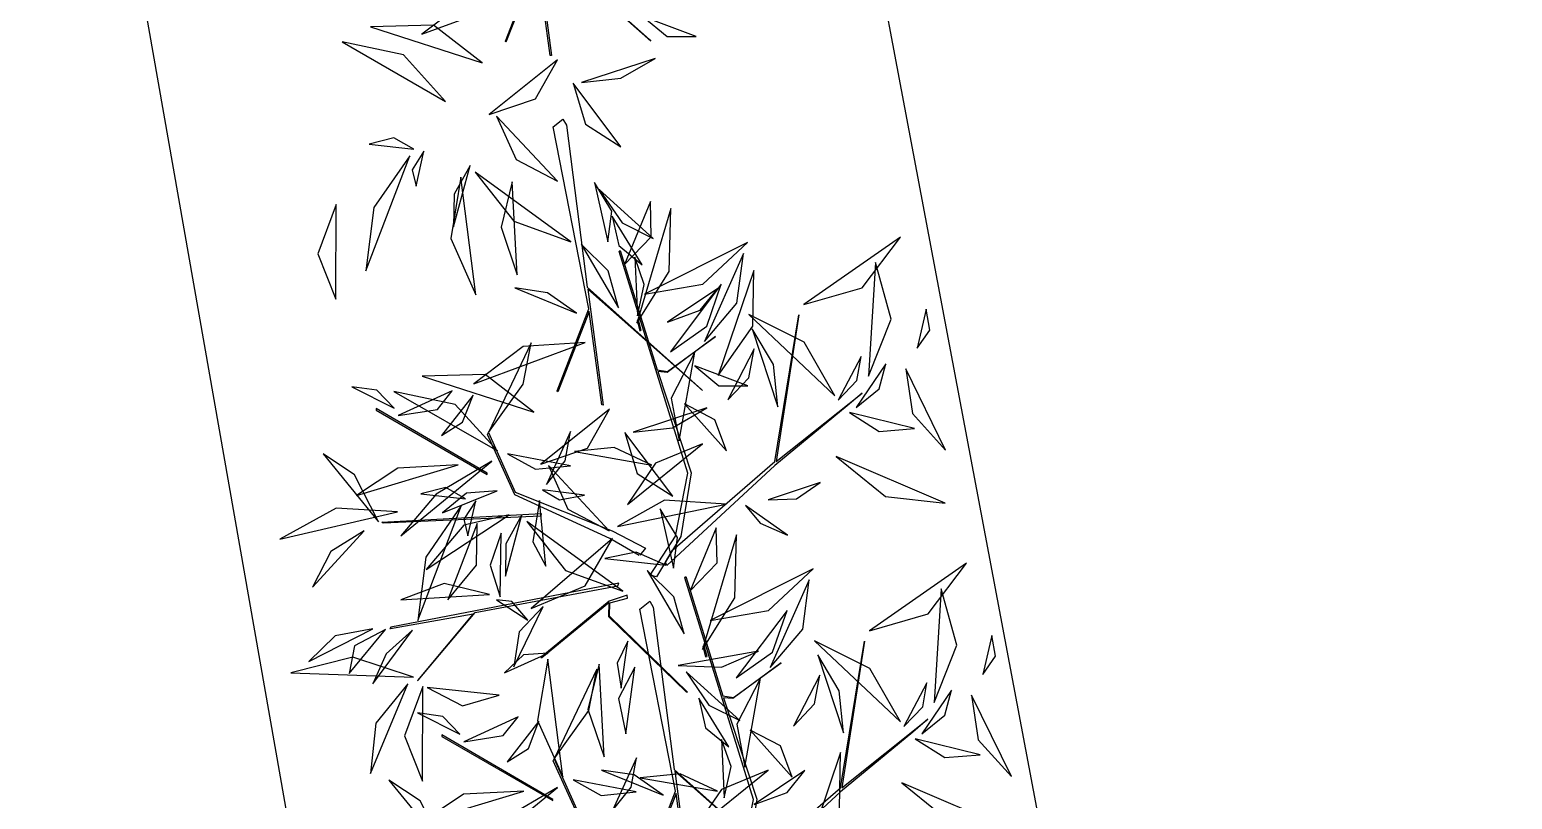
# Model space of a CAD drawing. Header units: centimetres. Extents: x 197412 to 267601, y -375791 to -305433.
# Drawn here: x 200067 to 202484, y -321067 to -319812 of the extents above; entities that cross this region are included whole.
import ezdxf

# ---------------------------------------------------------------- set-up
doc = ezdxf.new("R2010")
doc.units = ezdxf.units.CM
doc.layers.add('3-BAT C-Niveau 0', color=250, linetype='Continuous')

# ---------------------------------------------------------------- blocks, each defined once
blk = doc.blocks.new('Groupe-256-1')
at = {"linetype": 'Continuous', "flags": 128}
for points in [[(11872.21, -44839.54), (11853.52, -44823), (11856.03, -44841.9), (11855.79, -44841.88), (11853.73, -44826.66), (11848.61, -44839.73), (11848.52, -44839.56), (11853.67, -44826.23), (11847.84, -44796.56), (11849.45, -44795.29), (11850, -44796.26), (11853.41, -44822.71), (11872.04, -44839.36)], [(11863.64, -44869.65), (11867.8, -44863.28), (11869.81, -44853), (11858.59, -44816.9), (11858.76, -44816.7), (11864.8, -44836.14), (11866.51, -44836.42), (11874.32, -44830.74), (11866.42, -44836.59), (11864.91, -44836.43), (11870.34, -44852.95), (11868.67, -44863.35), (11867.29, -44865.57), (11883.99, -44851.13), (11887.88, -44827.19), (11884.19, -44851.13), (11898.21, -44839.94), (11895.79, -44842.04), (11883.98, -44851.77), (11866.38, -44868.05), (11866.18, -44867.54), (11867.29, -44865.57), (11864.7, -44869.88)], [(11837.07, -44853.2), (11837.07, -44853.01), (11818.98, -44842.49), (11819.02, -44842.75)], [(11820.13, -44861.14), (11819.91, -44861.02), (11845.89, -44859.6), (11845.87, -44859.99)], [(11874.35, -44922.83), (11878.52, -44916.46), (11880.52, -44906.18), (11869.3, -44870.08), (11869.47, -44869.87), (11875.51, -44889.32), (11877.22, -44889.6), (11885.03, -44883.91), (11877.13, -44889.76), (11875.62, -44889.61), (11881.06, -44906.13), (11879.39, -44916.53), (11878, -44918.75), (11894.7, -44904.31), (11898.59, -44880.37), (11894.9, -44904.31), (11908.92, -44893.11), (11906.5, -44895.22), (11894.7, -44904.95), (11877.09, -44921.23), (11876.89, -44920.72), (11878, -44918.75), (11875.41, -44923.06)], [(11859.94, -44872.9), (11856.99, -44873.9), (11845.82, -44883.06), (11846, -44883.03), (11856.95, -44874.08), (11856.85, -44876.39), (11869.51, -44888.67), (11869.77, -44888.71), (11857.03, -44876.31), (11857.09, -44874.13), (11859.95, -44873.37)], [(11886.36, -44918.13), (11867.66, -44901.59), (11870.18, -44920.49), (11869.94, -44920.47), (11867.88, -44905.25), (11862.75, -44918.32), (11862.66, -44918.15), (11867.81, -44904.82), (11861.99, -44875.15), (11863.6, -44873.88), (11864.15, -44874.85), (11867.55, -44901.3), (11886.18, -44917.95)], [(11847.78, -44906.38), (11847.78, -44906.19), (11829.69, -44895.67), (11829.73, -44895.93)]]:
    blk.add_lwpolyline(points, close=True, dxfattribs=at)
for points in [[(11861.88, -44866.41), (11857.09, -44863.67), (11841.61, -44856.52), (11837.14, -44846.72), (11837.31, -44846.38), (11841.68, -44856.12), (11857.46, -44862.42), (11862.9, -44865.23), (11861.98, -44866.36)], [(11821.36, -44878.31), (11834.84, -44875.96), (11825.72, -44886.78), (11825.86, -44886.73), (11835.15, -44875.74), (11858.42, -44871.39), (11858.54, -44870.95), (11821.37, -44878.09), (11821.25, -44878.33), (11821.33, -44878.32)], [(11872.59, -44919.58), (11867.8, -44916.84), (11852.32, -44909.69), (11847.85, -44899.9), (11848.02, -44899.55), (11852.39, -44909.3), (11868.17, -44915.6), (11873.61, -44918.41), (11872.69, -44919.53)]]:
    blk.add_lwpolyline(points, dxfattribs=at)
at = {"linetype": 'Continuous'}
for points in [[(11832.81, -44804.75, -179.52), (11831.15, -44814.73, -178.73), (11835.26, -44823.92, -177.91), (11835.26, -44823.92, -177.91), (11832.81, -44804.75, -179.52)], [(11841.19, -44805.53, -247.3), (11839.36, -44812.89, -244.69), (11842.01, -44820.66, -243.35), (11842.01, -44820.66, -243.35), (11841.19, -44805.53, -247.3)], [(11841.19, -44805.53, -247.3), (11839.36, -44812.89, -244.69), (11842.01, -44820.66, -243.35), (11842.01, -44820.66, -243.35), (11841.19, -44805.53, -247.3)], [(11856.77, -44815.3, -183.73), (11857.41, -44810.31, -181.29), (11854.59, -44805.63, -179.52), (11854.59, -44805.63, -179.52), (11856.77, -44815.3, -183.73)], [(11855.37, -44806.79, -176.88), (11859.1, -44812.21, -176.9), (11864.14, -44814.76, -174.04), (11864.14, -44814.76, -174.04), (11855.37, -44806.79, -176.88)], [(11812.48, -44809.19, -182.25), (11809.51, -44817.26, -178.08), (11812.42, -44824.65, -173.29), (11812.42, -44824.65, -173.29), (11812.48, -44809.19, -182.25)], [(11859.48, -44819.01, -194.21), (11863.85, -44814.48, -192.81), (11863.71, -44808.72, -190.06), (11863.71, -44808.72, -190.06), (11859.48, -44819.01, -194.21)], [(11859.48, -44819.01, -194.21), (11863.85, -44814.48, -192.81), (11863.71, -44808.72, -190.06), (11863.71, -44808.72, -190.06), (11859.48, -44819.01, -194.21)], [(11861.47, -44828.55, -206.43), (11866.75, -44820.15, -204.4), (11867.02, -44809.89, -204.36), (11867.02, -44809.89, -204.36), (11861.47, -44828.55, -206.43)], [(11861.47, -44828.55, -206.43), (11866.75, -44820.15, -204.4), (11867.02, -44809.89, -204.36), (11867.02, -44809.89, -204.36), (11861.47, -44828.55, -206.43)], [(11857.45, -44811.1, -161.32), (11858.53, -44815.92, -161.24), (11862.35, -44819.03, -160.95), (11862.35, -44819.03, -160.95), (11857.45, -44811.1, -161.32)], [(11888.72, -44825.52, -215.07), (11898.24, -44822.79, -213.8), (11904.49, -44814.52, -214.42), (11904.49, -44814.52, -214.42), (11888.72, -44825.52, -215.07)], [(11858.49, -44826.04, -199.98), (11856.83, -44820, -200.36), (11852.44, -44815.7, -199.46), (11852.44, -44815.7, -199.46), (11858.49, -44826.04, -199.98)], [(11862.73, -44823.84, -194.97), (11872.23, -44822.22, -192.57), (11879.53, -44815.42, -191.31), (11879.53, -44815.42, -191.31), (11862.73, -44823.84, -194.97)], [(11872.51, -44831.53, -201.48), (11877.81, -44825.27, -202.35), (11878.88, -44817.22, -201.76), (11878.88, -44817.22, -201.76), (11872.51, -44831.53, -201.48)], [(11861.6, -44827.34, -223.21), (11862.69, -44822.25, -222.61), (11861.16, -44817.82, -220.88), (11861.16, -44817.82, -220.88), (11861.6, -44827.34, -223.21)], [(11861.6, -44827.34, -223.21), (11862.69, -44822.25, -222.61), (11861.16, -44817.82, -220.88), (11861.16, -44817.82, -220.88), (11861.6, -44827.34, -223.21)], [(11899.24, -44837.19, -228.35), (11902.92, -44827.89, -229.1), (11900.39, -44818.68, -232.12), (11900.39, -44818.68, -232.12), (11899.24, -44837.19, -228.35)], [(11866.99, -44833.21, -207.16), (11872.91, -44829.03, -205.48), (11875.25, -44822.22, -203.83), (11875.25, -44822.22, -203.83), (11866.99, -44833.21, -207.16)], [(11866.99, -44833.21, -207.16), (11872.91, -44829.03, -205.48), (11875.25, -44822.22, -203.83), (11875.25, -44822.22, -203.83), (11866.99, -44833.21, -207.16)], [(11874.77, -44837.09, -207.25), (11880.39, -44829.04, -205.29), (11880.56, -44819.97, -201.98), (11880.56, -44819.97, -201.98), (11874.77, -44837.09, -207.25)], [(11851.64, -44826.93, -228.81), (11846.91, -44823.61, -229.15), (11841.59, -44822.81, -227.32), (11841.59, -44822.81, -227.32), (11851.64, -44826.93, -228.81)], [(11866.49, -44828.41, -210.84), (11871.82, -44826.46, -209.98), (11874.71, -44822.91, -207.2), (11874.71, -44822.91, -207.2), (11866.49, -44828.41, -210.84)], [(11907.17, -44832.63, -211.21), (11909.24, -44829.68, -209.03), (11908.66, -44826.29, -206.71), (11908.66, -44826.29, -206.71), (11907.17, -44832.63, -211.21)], [(11907.17, -44832.63, -211.21), (11909.24, -44829.68, -209.03), (11908.66, -44826.29, -206.71), (11908.66, -44826.29, -206.71), (11907.17, -44832.63, -211.21)], [(11861.99, -44829.79, -203.84), (11862.22, -44829.69, -203.87), (11861.76, -44828.01, -202.04), (11861.55, -44828.11, -202.02), (11861.99, -44829.79, -203.84)], [(11893.75, -44840.39, -228.97), (11888.74, -44831.68, -227.8), (11879.74, -44827.15, -227.09), (11879.74, -44827.15, -227.09), (11893.75, -44840.39, -228.97)], [(11884.47, -44842.18, -196.26), (11883.75, -44835.32, -195.05), (11880.27, -44829.46, -196.39), (11880.27, -44829.46, -196.39), (11884.47, -44842.18, -196.26)], [(11853.06, -44831.71, -225.36), (11842.94, -44832.34, -224.7), (11834.9, -44838.42, -224), (11834.9, -44838.42, -224), (11853.06, -44831.71, -225.36)], [(11837.31, -44846.38, -197.23), (11842.98, -44838.5, -194.28), (11844.25, -44831.76, -188.42), (11844.25, -44831.76, -188.42), (11837.31, -44846.38, -197.23)], [(11870.94, -44833.28, -188.89), (11867.07, -44840.77, -185.79), (11868.38, -44847.73, -181.22), (11868.38, -44847.73, -181.22), (11870.94, -44833.28, -188.89)], [(11876.34, -44841.06, -195.33), (11879.72, -44837.45, -195.1), (11880.6, -44832.73, -194.26), (11880.6, -44832.73, -194.26), (11876.34, -44841.06, -195.33)], [(11894.29, -44841.12, -229.3), (11897.37, -44837.92, -228.25), (11898.07, -44833.98, -226.49), (11898.07, -44833.98, -226.49), (11894.29, -44841.12, -229.3)], [(11870.92, -44835.51, -215.21), (11874.87, -44838.77, -213.09), (11879.6, -44838.78, -210.46), (11879.6, -44838.78, -210.46), (11870.92, -44835.51, -215.21)], [(11897.25, -44842.33, -232.75), (11900.99, -44839.26, -233.5), (11902.09, -44835.21, -235.42), (11902.09, -44835.21, -235.42), (11897.25, -44842.33, -232.75)], [(11905.34, -44836.02, -212.86), (11906.41, -44843.29, -209.91), (11911.82, -44849.25, -208.14), (11911.82, -44849.25, -208.14), (11905.34, -44836.02, -212.86)], [(11905.34, -44836.02, -212.86), (11906.41, -44843.29, -209.91), (11911.82, -44849.25, -208.14), (11911.82, -44849.25, -208.14), (11905.34, -44836.02, -212.86)], [(11821.95, -44842.39, -211.6), (11819.14, -44839.5, -211.07), (11815.04, -44838.92, -211.1), (11815.04, -44838.92, -211.1), (11821.95, -44842.39, -211.6)], [(11844.71, -44843.09, -220.85), (11836.78, -44836.94, -221.31), (11826.53, -44837.22, -222.56), (11826.53, -44837.22, -222.56), (11844.71, -44843.09, -220.85)], [(11838.77, -44849.38, -220.09), (11831.9, -44841.79, -220.53), (11821.89, -44839.69, -219.34), (11821.89, -44839.69, -219.34), (11838.77, -44849.38, -220.09)], [(11822.59, -44843.63, -202.5), (11828.99, -44842.61, -200.11), (11831.41, -44839.56, -195.35), (11831.41, -44839.56, -195.35), (11822.59, -44843.63, -202.5)], [(11829.64, -44846.87, -218.46), (11833.1, -44844.72, -216.39), (11834.83, -44840.28, -215.43), (11834.83, -44840.28, -215.43), (11829.64, -44846.87, -218.46)], [(11845.86, -44851.54, -210.57), (11853.43, -44848.95, -206.9), (11857.02, -44842.58, -202.54), (11857.02, -44842.58, -202.54), (11845.86, -44851.54, -210.57)], [(11860.9, -44846.3, -200.44), (11867.31, -44845.6, -199.26), (11872.92, -44842.36, -200.49), (11872.92, -44842.36, -200.49), (11860.9, -44846.3, -200.44)], [(11876.1, -44849.36, -184.69), (11874.18, -44844.29, -183.17), (11869.26, -44841.73, -181.63), (11869.26, -44841.73, -181.63), (11876.1, -44849.36, -184.69)], [(11896.15, -44843.14, -232.48), (11900.96, -44846.21, -232.45), (11906.73, -44845.74, -231.83), (11906.73, -44845.74, -231.83), (11896.15, -44843.14, -232.48)], [(11846.79, -44854.84, -202.12), (11849.83, -44851.01, -201.54), (11850.7, -44846.21, -202.14), (11850.7, -44846.21, -202.14), (11846.79, -44854.84, -202.12)], [(11859.55, -44846.38, -200.73), (11861.56, -44853.07, -197.34), (11867.35, -44856.77, -193.77), (11867.35, -44856.77, -193.77), (11859.55, -44846.38, -200.73)], [(11859.55, -44846.38, -200.73), (11861.56, -44853.07, -197.34), (11867.35, -44856.77, -193.77), (11867.35, -44856.77, -193.77), (11859.55, -44846.38, -200.73)], [(11872.19, -44848.25, -205.3), (11864.55, -44851.4, -204.92), (11859.96, -44858.11, -203.9), (11859.96, -44858.11, -203.9), (11872.19, -44848.25, -205.3)], [(11819.41, -44860.94, -214.21), (11815.45, -44853.26, -211.43), (11810.36, -44849.88, -206.15), (11810.36, -44849.88, -206.15), (11819.41, -44860.94, -214.21)], [(11837.87, -44851.07, -210.1), (11828.79, -44856.41, -209.96), (11823.01, -44863.21, -205.95), (11823.01, -44863.21, -205.95), (11837.87, -44851.07, -210.1)], [(11840.39, -44849.83, -199.77), (11844.96, -44852.38, -197.57), (11850.67, -44851.8, -196.35), (11850.67, -44851.8, -196.35), (11840.39, -44849.83, -199.77)], [(11863.91, -44851.7, -185.42), (11857.82, -44848.83, -185.31), (11851.35, -44849.47, -184.01), (11851.35, -44849.47, -184.01), (11863.91, -44851.7, -185.42)], [(11893.98, -44850.28, -223.66), (11902.01, -44856.83, -222.36), (11911.75, -44857.9, -219.58), (11911.75, -44857.9, -219.58), (11893.98, -44850.28, -223.66)], [(11832.35, -44851.67, -221.24), (11822.54, -44852.17, -218.96), (11815.82, -44856.67, -214.31), (11815.82, -44856.67, -214.31), (11832.35, -44851.67, -221.24)], [(11847.08, -44851.78, -217.22), (11850.27, -44858.86, -219.34), (11856.98, -44862.4, -221.55), (11856.98, -44862.4, -221.55), (11847.08, -44851.78, -217.22)], [(11833.58, -44857.18, -213.12), (11830.34, -44855.33, -210.71), (11826.29, -44856.38, -208.62), (11826.29, -44856.38, -208.62), (11833.58, -44857.18, -213.12)], [(11833.58, -44857.18, -213.12), (11830.34, -44855.33, -210.71), (11826.29, -44856.38, -208.62), (11826.29, -44856.38, -208.62), (11833.58, -44857.18, -213.12)], [(11838.71, -44855.88, -207.72), (11833.74, -44856.26, -206.62), (11829.84, -44859.45, -205.86), (11829.84, -44859.45, -205.86), (11838.71, -44855.88, -207.72)], [(11846.09, -44855.74, -202.35), (11848.91, -44857.33, -200.21), (11852.96, -44856.61, -199.09), (11852.96, -44856.61, -199.09), (11846.09, -44855.74, -202.35)], [(11882.89, -44857.38, -172.05), (11887.52, -44857.17, -171.7), (11891.36, -44854.55, -172.02), (11891.36, -44854.55, -172.02), (11882.89, -44857.38, -172.05)], [(11882.89, -44857.38, -172.05), (11887.52, -44857.17, -171.7), (11891.36, -44854.55, -172.02), (11891.36, -44854.55, -172.02), (11882.89, -44857.38, -172.05)], [(11832.93, -44858.23, -212.64), (11827.08, -44866.69, -211.07), (11825.77, -44877.02, -212.06), (11825.77, -44877.02, -212.06), (11832.93, -44858.23, -212.64)], [(11832.93, -44858.23, -212.64), (11827.08, -44866.69, -211.07), (11825.77, -44877.02, -212.06), (11825.77, -44877.02, -212.06), (11832.93, -44858.23, -212.64)], [(11835.24, -44857.51, -212.09), (11833.31, -44860.51, -209.87), (11833.95, -44863.2, -207.1), (11833.95, -44863.2, -207.1), (11835.24, -44857.51, -212.09)], [(11835.24, -44857.51, -212.09), (11833.31, -44860.51, -209.87), (11833.95, -44863.2, -207.1), (11833.95, -44863.2, -207.1), (11835.24, -44857.51, -212.09)], [(11845.63, -44857.45, -198.87), (11844.53, -44864.18, -195.41), (11846.67, -44868.19, -190.33), (11846.67, -44868.19, -190.33), (11845.63, -44857.45, -198.87)], [(11876.06, -44858.08, -176.08), (11865.98, -44857.41, -174.79), (11858.34, -44861.68, -170.69), (11858.34, -44861.68, -170.69), (11876.06, -44858.08, -176.08)], [(11879.18, -44858.27, -171.59), (11881.58, -44861.18, -169.03), (11886.03, -44863.13, -167.96), (11886.03, -44863.13, -167.96), (11879.18, -44858.27, -171.59)], [(11822.5, -44859.31, -223.19), (11812.49, -44858.74, -225.59), (11803.32, -44863.76, -225.79), (11803.32, -44863.76, -225.79), (11822.5, -44859.31, -223.19)], [(11822.5, -44859.31, -223.19), (11812.49, -44858.74, -225.59), (11803.32, -44863.76, -225.79), (11803.32, -44863.76, -225.79), (11822.5, -44859.31, -223.19)], [(11840.67, -44859.8, -233.25), (11833.29, -44861.47, -238.65), (11827.17, -44868.69, -241.93), (11827.17, -44868.69, -241.93), (11840.67, -44859.8, -233.25)], [(11842.77, -44859.82, -204.62), (11840.15, -44864.51, -205.07), (11840.07, -44869.81, -204.23), (11840.07, -44869.81, -204.23), (11842.77, -44859.82, -204.62)], [(11867.48, -44868.48, -183.73), (11868.12, -44863.49, -181.29), (11865.3, -44858.8, -179.52), (11865.3, -44858.8, -179.52), (11867.48, -44868.48, -183.73)], [(11817.06, -44862.42, -215.73), (11811.59, -44865.77, -216.78), (11808.65, -44871.6, -215.22), (11808.65, -44871.6, -215.22), (11817.06, -44862.42, -215.73)], [(11817.06, -44862.42, -215.73), (11811.59, -44865.77, -216.78), (11808.65, -44871.6, -215.22), (11808.65, -44871.6, -215.22), (11817.06, -44862.42, -215.73)], [(11830.66, -44873.63, -189.87), (11835.36, -44867.98, -186.93), (11835.47, -44861.21, -183.27), (11835.47, -44861.21, -183.27), (11830.66, -44873.63, -189.87)], [(11839.4, -44862.81, -229.03), (11837.61, -44868, -227.48), (11839.23, -44873.15, -225.66), (11839.23, -44873.15, -225.66), (11839.4, -44862.81, -229.03)], [(11843.57, -44860.91, -204.31), (11849.87, -44868.9, -204.16), (11859.2, -44872.26, -202.67), (11859.2, -44872.26, -202.67), (11843.57, -44860.91, -204.31)], [(11870.19, -44872.19, -194.21), (11874.56, -44867.65, -192.81), (11874.42, -44861.9, -190.06), (11874.42, -44861.9, -190.06), (11870.19, -44872.19, -194.21)], [(11870.19, -44872.19, -194.21), (11874.56, -44867.65, -192.81), (11874.42, -44861.9, -190.06), (11874.42, -44861.9, -190.06), (11870.19, -44872.19, -194.21)], [(11872.19, -44881.73, -206.43), (11877.46, -44873.32, -204.4), (11877.73, -44863.07, -204.36), (11877.73, -44863.07, -204.36), (11872.19, -44881.73, -206.43)], [(11872.19, -44881.73, -206.43), (11877.46, -44873.32, -204.4), (11877.73, -44863.07, -204.36), (11877.73, -44863.07, -204.36), (11872.19, -44881.73, -206.43)], [(11844.29, -44875.09, -178.9), (11853.06, -44871.38, -176.01), (11857.54, -44863.65, -172.29), (11857.54, -44863.65, -172.29), (11844.29, -44875.09, -178.9)], [(11844.29, -44875.09, -178.9), (11853.06, -44871.38, -176.01), (11857.54, -44863.65, -172.29), (11857.54, -44863.65, -172.29), (11844.29, -44875.09, -178.9)], [(11866.23, -44867.99, -183.47), (11861.39, -44865.91, -183.7), (11856.27, -44866.93, -184.07), (11856.27, -44866.93, -184.07), (11866.23, -44867.99, -183.47)], [(11866.23, -44867.99, -183.47), (11861.39, -44865.91, -183.7), (11856.27, -44866.93, -184.07), (11856.27, -44866.93, -184.07), (11866.23, -44867.99, -183.47)], [(11899.43, -44878.69, -215.07), (11908.95, -44875.96, -213.8), (11915.2, -44867.69, -214.42), (11915.2, -44867.69, -214.42), (11899.43, -44878.69, -215.07)], [(11869.2, -44879.22, -199.98), (11867.54, -44873.18, -200.36), (11863.16, -44868.87, -199.46), (11863.16, -44868.87, -199.46), (11869.2, -44879.22, -199.98)], [(11873.44, -44877.02, -194.97), (11882.94, -44875.39, -192.57), (11890.25, -44868.59, -191.31), (11890.25, -44868.59, -191.31), (11873.44, -44877.02, -194.97)], [(11883.23, -44884.7, -201.48), (11888.52, -44878.45, -202.35), (11889.59, -44870.4, -201.76), (11889.59, -44870.4, -201.76), (11883.23, -44884.7, -201.48)], [(11837.48, -44872.79, -200.41), (11830.09, -44871.01, -200.32), (11823.02, -44873.65, -200.54), (11823.02, -44873.65, -200.54), (11837.48, -44872.79, -200.41)], [(11909.95, -44890.37, -228.35), (11913.63, -44881.07, -229.1), (11911.1, -44871.85, -232.12), (11911.1, -44871.85, -232.12), (11909.95, -44890.37, -228.35)], [(11843.71, -44876.96, -177.75), (11841.13, -44873.92, -175.38), (11838.64, -44873.66, -172.12), (11838.64, -44873.66, -172.12), (11843.71, -44876.96, -177.75)], [(11846.21, -44874.75, -207.06), (11842.32, -44878.87, -208.24), (11841.46, -44884.58, -209.24), (11841.46, -44884.58, -209.24), (11846.21, -44874.75, -207.06)], [(11877.7, -44886.39, -207.16), (11883.62, -44882.21, -205.48), (11885.97, -44875.4, -203.83), (11885.97, -44875.4, -203.83), (11877.7, -44886.39, -207.16)], [(11877.7, -44886.39, -207.16), (11883.62, -44882.21, -205.48), (11885.97, -44875.4, -203.83), (11885.97, -44875.4, -203.83), (11877.7, -44886.39, -207.16)], [(11818.47, -44878.37, -174.84), (11812.34, -44879.51, -175.45), (11808.03, -44883.69, -176.76), (11808.03, -44883.69, -176.76), (11818.47, -44878.37, -174.84)], [(11820.53, -44878.5, -174.58), (11815.45, -44881.14, -172.2), (11814.63, -44885.64, -168.43), (11814.63, -44885.64, -168.43), (11820.53, -44878.5, -174.58)], [(11824.94, -44878.62, -186.97), (11820.64, -44882.46, -187.38), (11818.47, -44887.35, -185.5), (11818.47, -44887.35, -185.5), (11824.94, -44878.62, -186.97)], [(11917.88, -44885.81, -211.21), (11919.95, -44882.86, -209.03), (11919.37, -44879.47, -206.71), (11919.37, -44879.47, -206.71), (11917.88, -44885.81, -211.21)], [(11917.88, -44885.81, -211.21), (11919.95, -44882.86, -209.03), (11919.37, -44879.47, -206.71), (11919.37, -44879.47, -206.71), (11917.88, -44885.81, -211.21)], [(11847.04, -44882.35, -179.83), (11843, -44882.6, -178.67), (11839.91, -44885.57, -177.99), (11839.91, -44885.57, -177.99), (11847.04, -44882.35, -179.83)], [(11860.03, -44880.4, -197.01), (11858.26, -44884, -196.39), (11858.96, -44888.07, -196.61), (11858.96, -44888.07, -196.61), (11860.03, -44880.4, -197.01)], [(11868.24, -44884.37, -183.78), (11875.28, -44884.65, -183.14), (11881.33, -44882.01, -184.94), (11881.33, -44882.01, -184.94), (11868.24, -44884.37, -183.78)], [(11872.7, -44882.97, -203.84), (11872.93, -44882.87, -203.87), (11872.48, -44881.19, -202.04), (11872.26, -44881.29, -202.02), (11872.7, -44882.97, -203.84)], [(11904.46, -44893.57, -228.97), (11899.46, -44884.85, -227.8), (11890.45, -44880.33, -227.09), (11890.45, -44880.33, -227.09), (11904.46, -44893.57, -228.97)], [(11895.18, -44895.36, -196.26), (11894.46, -44888.49, -195.05), (11890.98, -44882.64, -196.39), (11890.98, -44882.64, -196.39), (11895.18, -44895.36, -196.26)], [(11825.08, -44886.28, -186.41), (11815.2, -44882.98, -187.61), (11805.1, -44885.54, -186.97), (11805.1, -44885.54, -186.97), (11825.08, -44886.28, -186.41)], [(11846.96, -44883.34, -179.52), (11845.3, -44893.32, -178.73), (11849.41, -44902.51, -177.91), (11849.41, -44902.51, -177.91), (11846.96, -44883.34, -179.52)], [(11848.02, -44899.55, -197.23), (11853.69, -44891.68, -194.28), (11854.96, -44884.94, -188.42), (11854.96, -44884.94, -188.42), (11848.02, -44899.55, -197.23)], [(11855.34, -44884.12, -247.3), (11853.5, -44891.48, -244.69), (11856.16, -44899.25, -243.35), (11856.16, -44899.25, -243.35), (11855.34, -44884.12, -247.3)], [(11855.34, -44884.12, -247.3), (11853.5, -44891.48, -244.69), (11856.16, -44899.25, -243.35), (11856.16, -44899.25, -243.35), (11855.34, -44884.12, -247.3)], [(11861.16, -44884.62, -186.16), (11858.51, -44889.75, -185.75), (11859.72, -44895.49, -185.13), (11859.72, -44895.49, -185.13), (11861.16, -44884.62, -186.16)], [(11824.17, -44887.37, -186.4), (11818.93, -44893.76, -186.75), (11818.09, -44901.96, -187), (11818.09, -44901.96, -187), (11824.17, -44887.37, -186.4)], [(11869.51, -44885.38, -176.88), (11873.24, -44890.8, -176.9), (11878.28, -44893.35, -174.04), (11878.28, -44893.35, -174.04), (11869.51, -44885.38, -176.88)], [(11881.65, -44886.45, -188.89), (11877.79, -44893.95, -185.79), (11879.09, -44900.91, -181.22), (11879.09, -44900.91, -181.22), (11881.65, -44886.45, -188.89)], [(11887.05, -44894.24, -195.33), (11890.43, -44890.63, -195.1), (11891.31, -44885.91, -194.26), (11891.31, -44885.91, -194.26), (11887.05, -44894.24, -195.33)], [(11905, -44894.29, -229.3), (11908.09, -44891.1, -228.25), (11908.78, -44887.16, -226.49), (11908.78, -44887.16, -226.49), (11905, -44894.29, -229.3)], [(11826.63, -44887.78, -182.25), (11823.65, -44895.85, -178.08), (11826.56, -44903.24, -173.29), (11826.56, -44903.24, -173.29), (11826.63, -44887.78, -182.25)], [(11827.32, -44887.94, -181.99), (11833.06, -44890.94, -181.12), (11839.06, -44889.22, -179.03), (11839.06, -44889.22, -179.03), (11827.32, -44887.94, -181.99)], [(11871.59, -44889.69, -161.32), (11872.68, -44894.51, -161.24), (11876.49, -44897.62, -160.95), (11876.49, -44897.62, -160.95), (11871.59, -44889.69, -161.32)], [(11907.96, -44895.5, -232.75), (11911.71, -44892.44, -233.5), (11912.8, -44888.39, -235.42), (11912.8, -44888.39, -235.42), (11907.96, -44895.5, -232.75)], [(11916.05, -44889.2, -212.86), (11917.12, -44896.47, -209.91), (11922.53, -44902.43, -208.14), (11922.53, -44902.43, -208.14), (11916.05, -44889.2, -212.86)], [(11916.05, -44889.2, -212.86), (11917.12, -44896.47, -209.91), (11922.53, -44902.43, -208.14), (11922.53, -44902.43, -208.14), (11916.05, -44889.2, -212.86)], [(11832.66, -44895.57, -211.6), (11829.86, -44892.68, -211.07), (11825.76, -44892.1, -211.1), (11825.76, -44892.1, -211.1), (11832.66, -44895.57, -211.6)], [(11833.3, -44896.81, -202.5), (11839.7, -44895.78, -200.11), (11842.13, -44892.73, -195.35), (11842.13, -44892.73, -195.35), (11833.3, -44896.81, -202.5)], [(11840.35, -44900.04, -218.46), (11843.81, -44897.89, -216.39), (11845.54, -44893.45, -215.43), (11845.54, -44893.45, -215.43), (11840.35, -44900.04, -218.46)], [(11875.74, -44905.93, -223.21), (11876.84, -44900.84, -222.61), (11875.3, -44896.41, -220.88), (11875.3, -44896.41, -220.88), (11875.74, -44905.93, -223.21)], [(11875.74, -44905.93, -223.21), (11876.84, -44900.84, -222.61), (11875.3, -44896.41, -220.88), (11875.3, -44896.41, -220.88), (11875.74, -44905.93, -223.21)], [(11886.81, -44902.54, -184.69), (11884.89, -44897.47, -183.17), (11879.98, -44894.91, -181.63), (11879.98, -44894.91, -181.63), (11886.81, -44902.54, -184.69)], [(11906.87, -44896.32, -232.48), (11911.67, -44899.38, -232.45), (11917.44, -44898.92, -231.83), (11917.44, -44898.92, -231.83), (11906.87, -44896.32, -232.48)], [(11857.51, -44908.02, -202.12), (11860.55, -44904.18, -201.54), (11861.41, -44899.39, -202.14), (11861.41, -44899.39, -202.14), (11857.51, -44908.02, -202.12)], [(11888.91, -44915.68, -207.25), (11894.53, -44907.63, -205.29), (11894.7, -44898.56, -201.98), (11894.7, -44898.56, -201.98), (11888.91, -44915.68, -207.25)], [(11865.79, -44905.52, -228.81), (11861.06, -44902.2, -229.15), (11855.74, -44901.4, -227.32), (11855.74, -44901.4, -227.32), (11865.79, -44905.52, -228.81)], [(11882.91, -44901.43, -205.3), (11875.27, -44904.58, -204.92), (11870.67, -44911.29, -203.9), (11870.67, -44911.29, -203.9), (11882.91, -44901.43, -205.3)], [(11880.63, -44907, -210.84), (11885.97, -44905.05, -209.98), (11888.85, -44901.5, -207.2), (11888.85, -44901.5, -207.2), (11880.63, -44907, -210.84)], [(11830.12, -44914.11, -214.21), (11826.16, -44906.44, -211.43), (11821.08, -44903.05, -206.15), (11821.08, -44903.05, -206.15), (11830.12, -44914.11, -214.21)], [(11848.58, -44904.25, -210.1), (11839.5, -44909.58, -209.96), (11833.72, -44916.38, -205.95), (11833.72, -44916.38, -205.95), (11848.58, -44904.25, -210.1)], [(11851.1, -44903, -199.77), (11855.67, -44905.56, -197.57), (11861.38, -44904.98, -196.35), (11861.38, -44904.98, -196.35), (11851.1, -44903, -199.77)], [(11874.63, -44904.87, -185.42), (11868.53, -44902.01, -185.31), (11862.06, -44902.65, -184.01), (11862.06, -44902.65, -184.01), (11874.63, -44904.87, -185.42)], [(11904.7, -44903.46, -223.66), (11912.72, -44910.01, -222.36), (11922.46, -44911.08, -219.58), (11922.46, -44911.08, -219.58), (11904.7, -44903.46, -223.66)], [(11843.06, -44904.84, -221.24), (11833.26, -44905.35, -218.96), (11826.53, -44909.85, -214.31), (11826.53, -44909.85, -214.31), (11843.06, -44904.84, -221.24)]]:
    blk.add_polyline3d(points, dxfattribs=at)
blk = doc.blocks.new('Groupe-258-1')
at = {"linetype": 'Continuous', "flags": 128}
blk.add_lwpolyline([(11863.77, -44782.57), (11845.07, -44766.03), (11847.59, -44784.93), (11847.35, -44784.91), (11845.29, -44769.68), (11840.16, -44782.76), (11840.07, -44782.59), (11845.23, -44769.26), (11839.4, -44739.58), (11841.01, -44738.32), (11841.56, -44739.29), (11844.96, -44765.74), (11863.59, -44782.38)], close=True, dxfattribs=at)
at = {"linetype": 'Continuous'}
for points in [[(11844.61, -44774.74, -225.36), (11834.49, -44775.37, -224.7), (11826.46, -44781.45, -224), (11826.46, -44781.45, -224), (11844.61, -44774.74, -225.36)], [(11862.47, -44778.54, -215.21), (11866.42, -44781.8, -213.09), (11871.15, -44781.81, -210.46), (11871.15, -44781.81, -210.46), (11862.47, -44778.54, -215.21)], [(11836.26, -44786.12, -220.85), (11828.34, -44779.96, -221.31), (11818.08, -44780.25, -222.56), (11818.08, -44780.25, -222.56), (11836.26, -44786.12, -220.85)], [(11830.32, -44792.41, -220.09), (11823.46, -44784.82, -220.53), (11813.44, -44782.71, -219.34), (11813.44, -44782.71, -219.34), (11830.32, -44792.41, -220.09)], [(11837.41, -44794.56, -210.57), (11844.98, -44791.98, -206.9), (11848.57, -44785.61, -202.54), (11848.57, -44785.61, -202.54), (11837.41, -44794.56, -210.57)], [(11852.45, -44789.33, -200.44), (11858.87, -44788.63, -199.26), (11864.48, -44785.39, -200.49), (11864.48, -44785.39, -200.49), (11852.45, -44789.33, -200.44)], [(11851.1, -44789.41, -200.73), (11853.12, -44796.1, -197.34), (11858.9, -44799.8, -193.77), (11858.9, -44799.8, -193.77), (11851.1, -44789.41, -200.73)], [(11851.1, -44789.41, -200.73), (11853.12, -44796.1, -197.34), (11858.9, -44799.8, -193.77), (11858.9, -44799.8, -193.77), (11851.1, -44789.41, -200.73)], [(11838.64, -44794.81, -217.22), (11841.83, -44801.89, -219.34), (11848.54, -44805.43, -221.55), (11848.54, -44805.43, -221.55), (11838.64, -44794.81, -217.22)], [(11825.14, -44800.21, -213.12), (11821.9, -44798.36, -210.71), (11817.84, -44799.4, -208.62), (11817.84, -44799.4, -208.62), (11825.14, -44800.21, -213.12)], [(11825.14, -44800.21, -213.12), (11821.9, -44798.36, -210.71), (11817.84, -44799.4, -208.62), (11817.84, -44799.4, -208.62), (11825.14, -44800.21, -213.12)], [(11824.49, -44801.26, -212.64), (11818.64, -44809.72, -211.07), (11817.33, -44820.05, -212.06), (11817.33, -44820.05, -212.06), (11824.49, -44801.26, -212.64)], [(11824.49, -44801.26, -212.64), (11818.64, -44809.72, -211.07), (11817.33, -44820.05, -212.06), (11817.33, -44820.05, -212.06), (11824.49, -44801.26, -212.64)], [(11826.79, -44800.54, -212.09), (11824.87, -44803.54, -209.87), (11825.5, -44806.23, -207.1), (11825.5, -44806.23, -207.1), (11826.79, -44800.54, -212.09)], [(11826.79, -44800.54, -212.09), (11824.87, -44803.54, -209.87), (11825.5, -44806.23, -207.1), (11825.5, -44806.23, -207.1), (11826.79, -44800.54, -212.09)], [(11834.32, -44802.85, -204.62), (11831.7, -44807.54, -205.07), (11831.62, -44812.84, -204.23), (11831.62, -44812.84, -204.23), (11834.32, -44802.85, -204.62)], [(11835.13, -44803.94, -204.31), (11841.42, -44811.93, -204.16), (11850.76, -44815.28, -202.67), (11850.76, -44815.28, -202.67), (11835.13, -44803.94, -204.31)]]:
    blk.add_polyline3d(points, dxfattribs=at)
blk = doc.blocks.new('Groupe-261-1')
for name in ['Groupe-258-1', 'Groupe-256-1']:
    blk.add_blockref(name, (0, 0))

msp = doc.modelspace()

# ---------------------------------------------------------------- linework, layer by layer
at = {"layer": '3-BAT C-Niveau 0'}
msp.add_line((199541.4, -315717.6), (204036.8, -341295), dxfattribs=at)
at = {"layer": '3-BAT C-Niveau 0', "flags": 128}
msp.add_lwpolyline([(205565, -320010.2), (213361.5, -318533.7), (212905.6, -316126.6), (201192.4, -318344.7), (203611.5, -331182.8), (207540.1, -330438.1), (206580.6, -325371.5), (204123.9, -325836.8), (203379.6, -321906.6), (205836.1, -321441.4)], close=True, dxfattribs=at)

# ---------------------------------------------------------------- block references
at = {"layer": '3-BAT C-Niveau 0', "xscale": 10, "yscale": 10, "zscale": 10}
msp.add_blockref('Groupe-261-1', (82441.7, 127994.6), dxfattribs=at)

doc.saveas('drawing.dxf')
